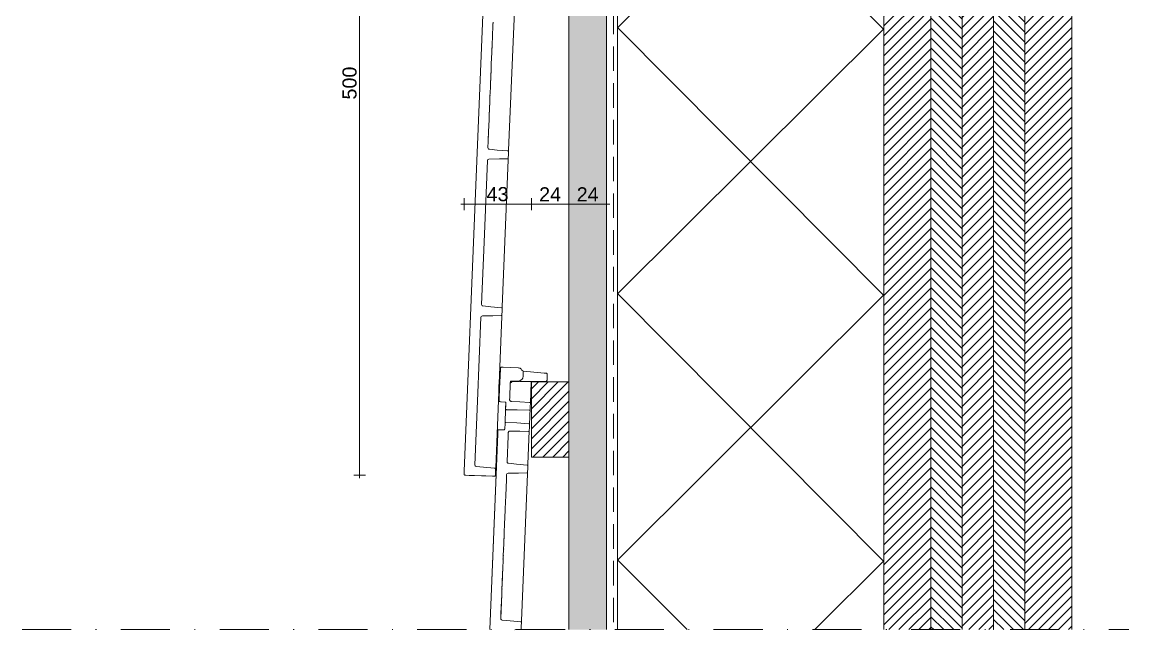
# Paper-space layout 'd-02 bottom connection windowframe' of a CAD drawing. Header units: millimetres. Extents: x 14 to 195, y 11 to 247.
# Drawn here: x 42.5 to 183.8, y 92.3 to 169.8 of the extents above; entities that cross this region are included whole.
import ezdxf
from ezdxf.xclip import XClip

# ---------------------------------------------------------------- set-up
doc = ezdxf.new("R2010")
doc.units = ezdxf.units.MM
doc.header["$MEASUREMENT"] = 0
doc.header["$XCLIPFRAME"] = 0
doc.linetypes.add('B0302', pattern=[12.51, 6.26, -3.125, 0, -3.125])
doc.linetypes.add('B0703', pattern=[4.687, 3.125, -1.562])
for name, color, linetype in [('#01', 7, 'Continuous'), ('Dim - 1_50_100', 7, 'Continuous'), ('Info - 1_50_100', 7, 'Continuous'), ('Info - 1_5_10', 7, 'Continuous')]:
    doc.layers.add(name, color=color, linetype=linetype)
doc.styles.add('GENERATED_STYLE_3', font='Helvetica.ttc')
pattern_1 = [(45, (-9206.62435, 42.97975), (-0.6363961, 0.6363961), [])]
pattern_2 = [(315, (-9206.62435, 42.97975), (0.6363961, 0.6363961), [])]

# ---------------------------------------------------------------- blocks, each defined once
blk = doc.blocks.new('Drawing_2_1', base_point=(-9206.62, 42.98))
at = {"layer": 'Info - 1_50_100', "linetype": 'Continuous', "lineweight": 0, "true_color": 0x000000}
h = blk.add_hatch(dxfattribs=at)
h.set_pattern_fill('310_Naaldhout__01__0001', color=18, style=0, pattern_type=2)
h.set_pattern_definition(pattern_1)
h.paths.add_polyline_path([(158.52, 215.48), (152.52, 215.48), (152.52, 92.3), (158.52, 92.3)])
h = blk.add_hatch(dxfattribs=at)
h.set_pattern_fill('310_Naaldhout__02__0001', color=18, style=0, pattern_type=2)
h.set_pattern_definition(pattern_2)
h.paths.add_polyline_path([(162.52, 215.48), (158.52, 215.48), (158.52, 92.3), (162.52, 92.3)])
h = blk.add_hatch(dxfattribs=at)
h.set_pattern_fill('310_Naaldhout__01__0001', color=18, style=0, pattern_type=2)
h.set_pattern_definition(pattern_1)
h.paths.add_polyline_path([(166.52, 215.48), (162.52, 215.48), (162.52, 92.3), (166.52, 92.3)])
h = blk.add_hatch(dxfattribs=at)
h.set_pattern_fill('310_Naaldhout__02__0001', color=18, style=0, pattern_type=2)
h.set_pattern_definition(pattern_2)
h.paths.add_polyline_path([(170.52, 215.48), (166.52, 215.48), (166.52, 92.3), (170.52, 92.3)])
h = blk.add_hatch(dxfattribs=at)
h.set_pattern_fill('310_Naaldhout__01__0001', color=18, style=0, pattern_type=2)
h.set_pattern_definition(pattern_1)
h.paths.add_polyline_path([(176.52, 215.48), (170.52, 215.48), (170.52, 92.3), (176.52, 92.3)])
at = {"layer": 'Info - 1_50_100', "linetype": 'Continuous', "lineweight": 0, "true_color": 0xfefefe}
blk.add_hatch(color=7, dxfattribs=at).paths.add_polyline_path([(117.12, 213.48), (112.32, 213.48), (112.32, 92.3), (117.12, 92.3)])
at = {"layer": 'Info - 1_50_100', "linetype": 'Continuous', "lineweight": 0, "true_color": 0x000000}
h = blk.add_hatch(dxfattribs=at)
h.set_pattern_fill('415_Isolatie_ruit_0001', color=18, style=0, pattern_type=2)
h.set_pattern_definition([(314.848, (118.52, 101.183), (16.9703, 16.8807), []), (224.848, (118.52, 101.183), (-16.9703, 17.0605), [])])
h.paths.add_polyline_path([(152.52, 205.95), (118.52, 205.95), (118.52, 92.3), (152.52, 92.3)])
at = {"layer": 'Info - 1_5_10', "linetype": 'Continuous', "lineweight": 0, "true_color": 0x99a3a6}
h = blk.add_hatch(dxfattribs=at)
h.set_pattern_fill('310_Naaldhout__01__0001', color=253, style=0, pattern_type=2)
h.set_pattern_definition(pattern_1)
h.paths.add_polyline_path([(107.52, 114.31), (112.32, 114.31), (112.32, 123.91), (107.52, 123.91)])
at = {"layer": '#01', "color": 2, "linetype": 'Continuous', "lineweight": 0}
for p, q in [((107.52, 123.91), (107.52, 114.31)), ((112.32, 123.91), (107.52, 123.91)), ((112.32, 123.91), (112.32, 114.31)), ((112.32, 114.31), (107.52, 114.31))]:
    blk.add_line(p, q, dxfattribs=at)
at = {"layer": '#01', "color": 1, "linetype": 'Continuous', "lineweight": 0}
blk.add_line((112.32, 92.3), (112.32, 114.31), dxfattribs=at)
at = {"layer": '#01', "color": 4, "linetype": 'Continuous', "lineweight": 0, "flags": 128}
blk.add_lwpolyline([(176.52, 92.3), (176.52, 215.48), (152.52, 215.48), (152.52, 92.3)], dxfattribs=at)
at = {"color": 1, "linetype": 'Continuous', "lineweight": 0}
for p, q in [((105.39, 172.22), (104.62, 153.44)), ((102.63, 169.7), (102.62, 169.48)), ((102.63, 169.7), (102.63, 169.78)), ((102.59, 168.73), (102.58, 168.62)), ((102.6, 168.97), (102.59, 168.79)), ((102.59, 168.75), (102.59, 168.79)), ((102.59, 168.73), (102.59, 168.75)), ((102.6, 169.14), (102.61, 169.3)), ((102.6, 169.14), (102.6, 169.14)), ((102.62, 169.44), (102.61, 169.3)), ((102.62, 169.48), (102.62, 169.44)), ((102.51, 166.87), (102.52, 167.02)), ((102.51, 166.87), (102.51, 166.87)), ((102.51, 166.87), (102.51, 166.87)), ((102.53, 167.27), (102.52, 167.21)), ((102.52, 167.17), (102.52, 167.21)), ((102.52, 167.17), (102.52, 167.02)), ((102.54, 167.59), (102.55, 167.76)), ((102.54, 167.59), (102.54, 167.59)), ((102.56, 168.02), (102.55, 167.84)), ((102.55, 167.8), (102.55, 167.84)), ((102.55, 167.76), (102.55, 167.8)), ((102.56, 168.02), (102.56, 168.03)), ((102.44, 165.18), (102.45, 165.33)), ((102.46, 165.73), (102.47, 165.77)), ((102.46, 165.73), (102.46, 165.56)), ((102.47, 165.99), (102.48, 166)), ((102.47, 165.99), (102.47, 165.81)), ((102.47, 165.81), (102.47, 165.77)), ((102.49, 166.44), (102.5, 166.5)), ((102.49, 166.44), (102.49, 166.42)), ((102.49, 166.42), (102.49, 166.42)), ((102.5, 166.69), (102.5, 166.56)), ((102.5, 166.54), (102.5, 166.56)), ((102.5, 166.5), (102.5, 166.54)), ((102.4, 164.04), (102.39, 163.87)), ((102.41, 164.45), (102.41, 164.48)), ((102.41, 164.33), (102.41, 164.45)), ((102.41, 164.33), (102.41, 164.33)), ((102.44, 165.18), (102.44, 165.18)), ((102.44, 165.18), (102.44, 165.18)), ((102.44, 165.17), (102.44, 165.18)), ((102.33, 162.57), (102.34, 162.68)), ((102.33, 162.57), (102.33, 162.54)), ((102.34, 162.68), (102.34, 162.69)), ((102.36, 163.19), (102.35, 163.04)), ((102.37, 163.31), (102.36, 163.26)), ((102.36, 163.26), (102.36, 163.23)), ((102.36, 163.23), (102.36, 163.19)), ((102.39, 163.8), (102.38, 163.66)), ((102.38, 163.66), (102.38, 163.67)), ((102.39, 163.87), (102.39, 163.84)), ((102.39, 163.84), (102.39, 163.8)), ((102.27, 161.1), (102.27, 160.92)), ((102.29, 161.39), (102.29, 161.54)), ((102.32, 162.15), (102.31, 162.01)), ((102.33, 162.35), (102.32, 162.21)), ((102.32, 162.21), (102.32, 162.18)), ((102.32, 162.18), (102.32, 162.15)), ((102.21, 159.59), (102.22, 159.67)), ((102.22, 159.67), (102.22, 159.75)), ((102.22, 159.75), (102.22, 159.75)), ((102.24, 160.24), (102.23, 160)), ((102.23, 160), (102.23, 159.94)), ((102.24, 160.3), (102.25, 160.46)), ((102.24, 160.26), (102.24, 160.3)), ((102.24, 160.24), (102.24, 160.26)), ((102.27, 160.88), (102.26, 160.86)), ((102.26, 160.86), (102.26, 160.8)), ((102.27, 160.88), (102.27, 160.92)), ((102.16, 158.34), (102.15, 158.15)), ((102.17, 158.5), (102.17, 158.65)), ((102.17, 158.5), (102.17, 158.5)), ((102.19, 159.01), (102.18, 158.77)), ((102.2, 159.23), (102.19, 159.07)), ((102.19, 159.03), (102.19, 159.07)), ((102.19, 159.01), (102.19, 159.03)), ((102.2, 159.23), (102.21, 159.4)), ((102.21, 159.59), (102.21, 159.58)), ((102.1, 156.74), (102.12, 157.21)), ((102.12, 157.22), (102.15, 158.11)), ((102.12, 157.22), (102.12, 157.22)), ((102.15, 158.11), (102.15, 158.15)), ((102.05, 155.71), (102.06, 155.79)), ((102.05, 155.63), (102.05, 155.71)), ((102.05, 155.63), (102.05, 155.63)), ((102.06, 155.8), (102.06, 155.79)), ((102.08, 156.32), (102.09, 156.59)), ((102.09, 156.59), (102.1, 156.74)), ((102.09, 156.59), (102.09, 156.59)), ((102.09, 156.48), (102.09, 156.59)), ((102.02, 154.91), (102.01, 154.72)), ((102.01, 154.61), (102.01, 154.6)), ((102.03, 155.2), (102.02, 154.95)), ((102.02, 154.94), (102.02, 154.95)), ((102.02, 154.91), (102.02, 154.94)), ((102, 153.68), (101.98, 153.78)), ((102.06, 153.6), (102, 153.68)), ((102.16, 153.57), (102.06, 153.6)), ((102.92, 153.5), (102.92, 153.5)), ((104.53, 153.35), (104.55, 153.34)), ((104.57, 153.33), (104.59, 153.31)), ((104.62, 153.25), (104.6, 152.89)), ((104.61, 153.29), (104.61, 153.27)), ((104.62, 153.25), (104.62, 153.44)), ((101.91, 152.12), (101.94, 152.21)), ((101.94, 152.21), (102.01, 152.28)), ((102.11, 152.31), (102.01, 152.28)), ((102.87, 152.32), (102.87, 152.32)), ((104.49, 152.34), (103.44, 152.33)), ((104.57, 152.23), (103.81, 133.46)), ((104.51, 152.34), (104.49, 152.34)), ((104.53, 152.35), (104.55, 152.37)), ((104.57, 152.23), (104.58, 152.43)), ((104.58, 152.41), (104.58, 152.43)), ((101.16, 133.79), (101.48, 141.72)), ((101.18, 133.69), (101.16, 133.79)), ((101.25, 133.62), (101.18, 133.69)), ((101.34, 133.58), (101.25, 133.62)), ((102.1, 133.51), (102.1, 133.51)), ((103.74, 133.35), (103.76, 133.35)), ((103.77, 133.33), (103.79, 133.31)), ((103.8, 133.26), (103.78, 132.91)), ((103.79, 133.31), (103.79, 133.29)), ((103.8, 133.26), (103.81, 133.46)), ((101.12, 132.23), (101.09, 132.14)), ((101.19, 132.3), (101.12, 132.23)), ((101.29, 132.33), (101.19, 132.3)), ((102.06, 132.34), (102.06, 132.34)), ((103.67, 132.35), (102.62, 132.34)), ((102.97, 112.98), (103.76, 132.25)), ((103.69, 132.36), (103.67, 132.35)), ((103.72, 132.37), (103.73, 132.38)), ((103.76, 132.25), (103.77, 132.45)), ((103.76, 132.43), (103.77, 132.45)), ((103.6, 125.72), (103.63, 125.75)), ((103.64, 125.75), (103.68, 125.76)), ((103.75, 125.76), (103.68, 125.76)), ((103.94, 125.76), (104.92, 125.73)), ((103.58, 125.68), (103.59, 125.71)), ((106.3, 124.19), (106.43, 124.39)), ((106.43, 124.39), (106.48, 124.62)), ((106.49, 125.08), (106.48, 124.78)), ((106.48, 124.62), (106.48, 124.78)), ((106.5, 125.26), (106.49, 125.08)), ((106.5, 125.28), (106.5, 125.28)), ((106.5, 125.28), (106.5, 125.26)), ((109.27, 125.02), (109.25, 125.03)), ((109.46, 125.01), (109.27, 125.02)), ((109.5, 124.99), (109.5, 124.99)), ((109.53, 124.95), (109.54, 124.95)), ((109.55, 124.9), (109.55, 124.91)), ((103.43, 124.21), (103.38, 123.01)), ((103.46, 123.01), (103.38, 123.01)), ((103.46, 123.01), (103.42, 121.84)), ((103.43, 124.21), (103.51, 124.21)), ((103.46, 123.01), (103.5, 123.9)), ((104.83, 123.73), (104.76, 121.9)), ((104.83, 123.73), (104.85, 124.01)), ((104.85, 124.01), (104.87, 124.01)), ((104.87, 124.01), (104.94, 124.01)), ((104.94, 124.01), (105.04, 124)), ((104.95, 123.84), (105.03, 123.92)), ((105.03, 123.92), (105.03, 123.92)), ((105.04, 124), (105.88, 124.01)), ((105.88, 124.01), (106.11, 124.06)), ((106.3, 124.19), (106.11, 124.06)), ((107.5, 123.86), (107.39, 121.18)), ((107.41, 123.95), (107.41, 123.95)), ((107.52, 123.91), (107.5, 123.86)), ((107.52, 123.91), (107.6, 123.95)), ((108.59, 123.96), (108.49, 123.96)), ((108.59, 123.96), (109.41, 123.97)), ((109.41, 123.97), (109.42, 123.97)), ((109.47, 123.99), (109.46, 123.98)), ((109.5, 124.02), (109.5, 124.02)), ((109.51, 124.07), (109.52, 124.14)), ((104.76, 121.58), (104.75, 121.63)), ((104.77, 121.53), (104.8, 121.5)), ((100.32, 113.31), (100.65, 121.45)), ((103.41, 121.43), (103.44, 121.4)), ((103.48, 121.38), (103.45, 121.39)), ((103.57, 121.37), (103.49, 121.38)), ((104.22, 121.3), (104.21, 121.3)), ((104.21, 120), (104.22, 120.16)), ((104.22, 120.16), (104.23, 120.28)), ((104.26, 121.21), (104.23, 120.49)), ((104.23, 120.44), (104.23, 120.46)), ((104.23, 120.46), (104.24, 120.43)), ((104.23, 120.38), (104.23, 120.44)), ((104.23, 120.28), (104.23, 120.38)), ((104.24, 120.41), (104.26, 120.39)), ((104.25, 121.26), (104.25, 121.27)), ((104.26, 121.21), (104.25, 120.99)), ((104.26, 121.03), (104.25, 120.99)), ((104.25, 120.99), (104.25, 120.98)), ((104.25, 120.98), (104.25, 120.93)), ((104.25, 120.93), (104.25, 120.91)), ((104.25, 120.93), (104.25, 120.91)), ((104.25, 120.91), (104.25, 120.8)), ((104.25, 120.8), (104.25, 120.78)), ((104.25, 120.78), (104.25, 120.77)), ((104.26, 121.22), (104.26, 121.21)), ((104.26, 121.21), (104.26, 121.03)), ((104.26, 121.03), (104.26, 121.02)), ((104.26, 121.02), (104.26, 121.03)), ((104.28, 120.37), (104.3, 120.36)), ((104.84, 121.46), (104.89, 121.44)), ((106.06, 121.36), (104.94, 121.42)), ((107.29, 120.29), (107.31, 120.3)), ((107.31, 120.3), (107.33, 120.31)), ((107.35, 121.27), (107.33, 121.28)), ((107.35, 120.1), (107.34, 119.95)), ((107.35, 120.35), (107.35, 120.33)), ((107.36, 120.31), (107.35, 120.22)), ((107.35, 120.22), (107.35, 120.1)), ((107.36, 120.38), (107.38, 120.76)), ((107.36, 120.38), (107.36, 120.36)), ((107.36, 120.36), (107.36, 120.31)), ((107.37, 121.25), (107.38, 121.23)), ((107.39, 121.18), (107.39, 121.21)), ((104.16, 118.73), (104.17, 118.82)), ((104.16, 118.67), (104.16, 118.73)), ((104.16, 118.65), (104.16, 118.67)), ((104.17, 118.95), (104.18, 119.1)), ((104.17, 118.82), (104.17, 118.95)), ((104.17, 118.67), (104.17, 118.7)), ((104.18, 119.27), (104.19, 119.46)), ((104.18, 119.1), (104.18, 119.27)), ((104.19, 119.46), (104.2, 119.65)), ((104.19, 118.72), (104.21, 118.73)), ((104.2, 119.65), (104.21, 119.83)), ((104.21, 119.83), (104.21, 120)), ((104.26, 118.74), (104.24, 118.74)), ((105.65, 118.66), (104.26, 118.74)), ((107.3, 118.89), (107.29, 118.75)), ((107.29, 118.75), (107.29, 118.63)), ((107.31, 119.06), (107.3, 118.89)), ((107.32, 119.42), (107.31, 119.24)), ((107.31, 119.24), (107.31, 119.06)), ((107.33, 119.61), (107.32, 119.42)), ((107.34, 119.79), (107.33, 119.61)), ((107.34, 119.95), (107.34, 119.79)), ((103.23, 117.29), (102.21, 92.3)), ((103.24, 117.56), (103.23, 117.29)), ((103.25, 117.71), (103.26, 117.74)), ((103.27, 117.75), (103.3, 117.78)), ((103.35, 117.79), (103.31, 117.78)), ((103.58, 117.79), (104.03, 117.8)), ((103.72, 117.79), (104.03, 117.8)), ((103.9, 117.8), (104.03, 117.8)), ((104, 117.8), (103.98, 117.8)), ((104.03, 117.8), (104, 117.8)), ((104.04, 117.8), (104.03, 117.8)), ((104.09, 117.82), (104.08, 117.81)), ((104.12, 117.86), (104.11, 117.85)), ((104.58, 117.43), (104.59, 117.48)), ((104.65, 117.57), (104.68, 117.6)), ((104.73, 117.61), (104.78, 117.63)), ((106.03, 117.6), (107.15, 117.57)), ((107.25, 117.66), (107.07, 113.39)), ((107.15, 117.57), (107.17, 117.58)), ((107.21, 117.6), (107.2, 117.58)), ((107.21, 118.56), (107.24, 118.56)), ((107.24, 117.64), (107.23, 117.62)), ((107.26, 118.54), (107.27, 118.52)), ((107.28, 118.47), (107.27, 118.09)), ((107.29, 118.63), (107.28, 118.54)), ((107.28, 118.54), (107.28, 118.49)), ((107.28, 118.49), (107.28, 118.47)), ((107.28, 118.47), (107.28, 118.49)), ((104.56, 116.96), (104.43, 113.73)), ((100.32, 113.31), (100.34, 113.21)), ((100.34, 113.21), (100.41, 113.14)), ((100.41, 113.14), (100.5, 113.1)), ((101.27, 113.03), (101.27, 113.03)), ((104.45, 113.63), (104.43, 113.73)), ((104.51, 113.55), (104.45, 113.63)), ((104.61, 113.52), (104.51, 113.55)), ((104.61, 113.52), (104.61, 113.52)), ((107, 113.29), (107.02, 113.28)), ((107.04, 113.26), (107.06, 113.24)), ((107.05, 112.84), (107.07, 113.19)), ((107.06, 113.24), (107.06, 113.22)), ((107.07, 113.39), (107.07, 113.19)), ((98.93, 112.11), (98.94, 112.08)), ((98.94, 112.06), (98.97, 112.04)), ((98.98, 112.02), (99.01, 112.01)), ((99.77, 111.96), (99.59, 111.97)), ((100.27, 111.94), (99.77, 111.96)), ((101.83, 112.98), (102.87, 112.88)), ((102.71, 111.88), (102.58, 111.88)), ((102.71, 111.88), (102.83, 111.88)), ((102.87, 111.89), (102.88, 111.89)), ((102.9, 112.87), (102.92, 112.86)), ((102.91, 111.92), (102.91, 111.92)), ((102.93, 112.11), (102.94, 112.35)), ((102.94, 112.29), (102.93, 112.11)), ((102.93, 111.97), (102.93, 112.11)), ((102.94, 112.84), (102.95, 112.83)), ((102.96, 112.78), (102.97, 112.98)), ((102.96, 112.8), (102.96, 112.78)), ((104.33, 111.47), (104.36, 112.07)), ((104.36, 112.07), (104.33, 111.48)), ((104.33, 111.48), (104.36, 112.07)), ((104.36, 112.07), (104.39, 112.16)), ((104.39, 112.16), (104.46, 112.23)), ((104.46, 112.23), (104.56, 112.26)), ((106.94, 112.29), (105.89, 112.28)), ((107.03, 112.18), (106.26, 93.41)), ((106.96, 112.29), (106.94, 112.29)), ((107, 112.32), (106.98, 112.3)), ((107.03, 112.18), (107.03, 112.38)), ((107.03, 112.38), (107.03, 112.36)), ((104.33, 111.47), (104.25, 109.36)), ((104.18, 107.77), (104.18, 107.77)), ((104.18, 107.67), (104.18, 107.6)), ((104.15, 106.88), (104.13, 106.47)), ((104.14, 106.75), (104.13, 106.44)), ((104.04, 104.24), (104.07, 104.91)), ((104.07, 104.91), (104.07, 104.99)), ((104.09, 105.6), (104.1, 105.73)), ((104.09, 105.6), (104.09, 105.61)), ((104.11, 105.95), (104.1, 105.75)), ((104.1, 105.74), (104.1, 105.75)), ((104.1, 105.73), (104.1, 105.74)), ((103.99, 103.17), (103.99, 103.13)), ((103.99, 103.13), (103.99, 103.15)), ((103.99, 103.12), (103.99, 103.13)), ((104.01, 103.58), (104.02, 103.68)), ((104.02, 103.68), (104.01, 103.6)), ((104.02, 103.68), (104.01, 103.63)), ((104.02, 103.68), (104.01, 103.63)), ((104.02, 103.88), (104.03, 103.93)), ((104.03, 103.93), (104.02, 103.88)), ((104.02, 103.88), (104.03, 103.93)), ((104.02, 103.9), (104.03, 103.93)), ((104.03, 103.93), (104.02, 103.91)), ((104.02, 103.91), (104.03, 103.93)), ((104.02, 103.91), (104.02, 103.86)), ((104.02, 103.88), (104.02, 103.73)), ((104.02, 103.86), (104.02, 103.86)), ((104.02, 103.86), (104.02, 103.78)), ((104.02, 103.86), (104.02, 103.8)), ((104.02, 103.86), (104.02, 103.83)), ((104.02, 103.8), (104.02, 103.83)), ((104.02, 103.73), (104.02, 103.68)), ((104.02, 103.68), (104.02, 103.68)), ((104.03, 104.02), (104.03, 104.02)), ((104.03, 104.01), (104.03, 104)), ((104.03, 104), (104.03, 104.01)), ((104.03, 104.01), (104.03, 104.01)), ((104.03, 104), (104.03, 104)), ((104.03, 104), (104.03, 103.98)), ((104.03, 104), (104.03, 104)), ((104.03, 103.98), (104.03, 103.98)), ((104.03, 103.98), (104.03, 103.98)), ((104.03, 103.96), (104.03, 103.97)), ((104.03, 103.93), (104.03, 103.96)), ((104.03, 103.93), (104.03, 103.96)), ((104.03, 103.95), (104.03, 103.96)), ((104.03, 103.95), (104.03, 103.96)), ((104.03, 103.93), (104.03, 103.95)), ((103.94, 101.79), (103.96, 102.45)), ((103.94, 101.79), (103.94, 101.77)), ((103.94, 101.78), (103.94, 101.77)), ((103.94, 101.77), (103.94, 101.76)), ((103.94, 101.75), (103.94, 101.76)), ((103.94, 101.75), (103.94, 101.75)), ((103.94, 101.72), (103.94, 101.74)), ((103.96, 102.45), (103.97, 102.46)), ((103.97, 102.46), (103.96, 102.45)), ((103.96, 102.45), (103.96, 102.45)), ((103.99, 103.1), (103.97, 102.69)), ((103.99, 103.08), (103.97, 102.69)), ((103.97, 102.69), (103.97, 102.69)), ((103.97, 102.68), (103.97, 102.69)), ((103.97, 102.67), (103.97, 102.68)), ((103.97, 102.68), (103.97, 102.67)), ((103.97, 102.67), (103.97, 102.68)), ((103.97, 102.65), (103.97, 102.67)), ((103.97, 102.67), (103.97, 102.66)), ((103.97, 102.66), (103.97, 102.67)), ((103.97, 102.66), (103.97, 102.63)), ((103.97, 102.66), (103.97, 102.64)), ((103.97, 102.66), (103.97, 102.65)), ((103.97, 102.66), (103.97, 102.65)), ((103.97, 102.66), (103.97, 102.66)), ((103.97, 102.64), (103.97, 102.62)), ((103.97, 102.64), (103.97, 102.62)), ((103.97, 102.64), (103.97, 102.63)), ((103.97, 102.63), (103.97, 102.61)), ((103.97, 102.63), (103.97, 102.61)), ((103.97, 102.62), (103.97, 102.62)), ((103.97, 102.61), (103.97, 102.6)), ((103.97, 102.61), (103.97, 102.6)), ((103.97, 102.6), (103.97, 102.61)), ((103.97, 102.59), (103.97, 102.6)), ((103.97, 102.59), (103.97, 102.59)), ((103.97, 102.59), (103.97, 102.59)), ((103.97, 102.47), (103.97, 102.48)), ((103.88, 100.48), (103.88, 100.47)), ((103.88, 100.44), (103.88, 100.46)), ((103.88, 100.45), (103.88, 100.44)), ((103.88, 100.43), (103.88, 100.41)), ((103.88, 100.43), (103.88, 100.41)), ((103.88, 100.4), (103.88, 100.38)), ((103.88, 100.4), (103.88, 100.4)), ((103.88, 100.37), (103.88, 100.36)), ((103.88, 100.36), (103.88, 100.33)), ((103.88, 100.33), (103.88, 100.35)), ((103.88, 100.34), (103.88, 100.33)), ((103.88, 100.31), (103.88, 100.33)), ((103.88, 100.32), (103.88, 100.31)), ((103.91, 101.01), (103.9, 100.98)), ((103.9, 100.97), (103.9, 100.95)), ((103.9, 100.94), (103.9, 100.91)), ((103.9, 100.94), (103.9, 100.92)), ((103.9, 100.9), (103.9, 100.88)), ((103.9, 100.84), (103.9, 100.87)), ((103.9, 100.87), (103.9, 100.85)), ((103.91, 101.01), (103.91, 100.99)), ((103.92, 101.44), (103.93, 101.5)), ((103.92, 101.45), (103.93, 101.49)), ((103.92, 101.47), (103.92, 101.46)), ((103.92, 101.45), (103.92, 101.46)), ((103.92, 101.43), (103.92, 101.45)), ((103.92, 101.42), (103.92, 101.43)), ((103.92, 101.43), (103.92, 101.43)), ((103.92, 101.4), (103.92, 101.42)), ((103.92, 101.39), (103.92, 101.4)), ((103.92, 101.4), (103.92, 101.4)), ((103.92, 101.38), (103.92, 101.39)), ((103.92, 101.36), (103.92, 101.38)), ((103.92, 101.37), (103.92, 101.36)), ((103.92, 101.35), (103.92, 101.36)), ((103.92, 101.36), (103.92, 101.36)), ((103.92, 101.26), (103.92, 101.35)), ((103.92, 101.32), (103.92, 101.33)), ((103.92, 101.24), (103.92, 101.32)), ((103.92, 101.23), (103.92, 101.31)), ((103.92, 101.31), (103.92, 101.31)), ((103.93, 101.68), (103.93, 101.7)), ((103.93, 101.66), (103.93, 101.67)), ((103.93, 101.65), (103.93, 101.66)), ((103.93, 101.65), (103.93, 101.63)), ((103.93, 101.63), (103.93, 101.64)), ((103.93, 101.61), (103.93, 101.63)), ((103.93, 101.6), (103.93, 101.61)), ((103.93, 101.6), (103.93, 101.58)), ((103.93, 101.58), (103.93, 101.59)), ((103.93, 101.57), (103.93, 101.58)), ((103.93, 101.52), (103.93, 101.57)), ((103.93, 101.55), (103.93, 101.5)), ((103.93, 101.54), (103.93, 101.55)), ((103.93, 101.52), (103.93, 101.54)), ((103.93, 101.5), (103.93, 101.52)), ((103.93, 101.52), (103.93, 101.52)), ((103.83, 99.26), (103.84, 99.5)), ((103.84, 99.51), (103.85, 99.52)), ((103.84, 99.51), (103.84, 99.5)), ((103.84, 99.5), (103.84, 99.51)), ((103.85, 99.75), (103.86, 99.76)), ((103.85, 99.75), (103.85, 99.74)), ((103.85, 99.75), (103.85, 99.74)), ((103.85, 99.74), (103.85, 99.75)), ((103.85, 99.75), (103.85, 99.75)), ((103.85, 99.71), (103.85, 99.73)), ((103.85, 99.73), (103.85, 99.72)), ((103.85, 99.73), (103.85, 99.73)), ((103.85, 99.71), (103.85, 99.71)), ((103.85, 99.57), (103.85, 99.58)), ((103.85, 99.58), (103.85, 99.58)), ((103.85, 99.58), (103.85, 99.57)), ((103.85, 99.57), (103.85, 99.56)), ((103.85, 99.57), (103.85, 99.57)), ((103.85, 99.56), (103.85, 99.55)), ((103.85, 99.55), (103.85, 99.54)), ((103.85, 99.52), (103.85, 99.54)), ((103.85, 99.54), (103.85, 99.54)), ((103.87, 100.17), (103.86, 99.84)), ((103.87, 100.15), (103.86, 99.83)), ((103.86, 99.84), (103.86, 99.84)), ((103.86, 99.83), (103.86, 99.82)), ((103.86, 99.83), (103.86, 99.83)), ((103.86, 99.8), (103.86, 99.82)), ((103.86, 99.8), (103.86, 99.81)), ((103.86, 99.79), (103.86, 99.8)), ((103.86, 99.78), (103.86, 99.77)), ((103.86, 99.78), (103.86, 99.77)), ((103.86, 99.78), (103.86, 99.78)), ((103.86, 99.77), (103.86, 99.77)), ((103.86, 99.77), (103.86, 99.76)), ((103.87, 100.22), (103.88, 100.3)), ((103.88, 100.3), (103.87, 100.22)), ((103.88, 100.27), (103.87, 100.2)), ((103.88, 100.26), (103.87, 100.17)), ((103.88, 100.3), (103.88, 100.3)), ((103.88, 100.28), (103.88, 100.27)), ((103.76, 97.55), (103.77, 97.56)), ((103.76, 97.53), (103.76, 97.54)), ((103.76, 97.52), (103.76, 97.51)), ((103.76, 97.49), (103.76, 97.51)), ((103.76, 97.51), (103.76, 97.5)), ((103.76, 97.49), (103.76, 97.49)), ((103.77, 97.79), (103.78, 97.83)), ((103.77, 97.78), (103.77, 97.75)), ((103.77, 97.74), (103.77, 97.7)), ((103.77, 97.74), (103.77, 97.71)), ((103.77, 97.69), (103.77, 97.65)), ((103.77, 97.62), (103.77, 97.64)), ((103.77, 97.59), (103.77, 97.6)), ((103.78, 98.04), (103.79, 98.08)), ((103.78, 98), (103.78, 98.04)), ((103.78, 98), (103.78, 97.99)), ((103.78, 97.98), (103.78, 97.94)), ((103.78, 97.93), (103.78, 97.88)), ((103.78, 97.9), (103.78, 97.93)), ((103.78, 97.87), (103.78, 97.84)), ((103.79, 98.28), (103.8, 98.3)), ((103.79, 98.26), (103.79, 98.28)), ((103.79, 98.25), (103.79, 98.23)), ((103.79, 98.21), (103.79, 98.23)), ((103.79, 98.15), (103.79, 98.21)), ((103.79, 98.16), (103.79, 98.21)), ((103.79, 98.14), (103.79, 98.09)), ((103.79, 98.09), (103.79, 98.14)), ((103.81, 98.57), (103.8, 98.53)), ((103.8, 98.48), (103.8, 98.46)), ((103.8, 98.44), (103.8, 98.42)), ((103.8, 98.37), (103.8, 98.4)), ((103.8, 98.35), (103.8, 98.37)), ((103.8, 98.31), (103.8, 98.33)), ((103.81, 98.77), (103.82, 98.78)), ((103.82, 98.78), (103.81, 98.77)), ((103.81, 98.77), (103.81, 98.77)), ((103.81, 98.76), (103.81, 98.77)), ((103.81, 98.77), (103.81, 98.76)), ((103.81, 98.77), (103.81, 98.77)), ((103.81, 98.74), (103.81, 98.76)), ((103.81, 98.76), (103.81, 98.74)), ((103.81, 98.73), (103.81, 98.74)), ((103.81, 98.74), (103.81, 98.74)), ((103.81, 98.72), (103.81, 98.73)), ((103.81, 98.72), (103.81, 98.71)), ((103.81, 98.69), (103.81, 98.71)), ((103.81, 98.71), (103.81, 98.69)), ((103.81, 98.69), (103.81, 98.68)), ((103.81, 98.68), (103.81, 98.67)), ((103.81, 98.68), (103.81, 98.67)), ((103.81, 98.66), (103.81, 98.67)), ((103.81, 98.64), (103.81, 98.66)), ((103.81, 98.65), (103.81, 98.64)), ((103.81, 98.61), (103.81, 98.64)), ((103.81, 98.64), (103.81, 98.61)), ((103.81, 98.64), (103.81, 98.64)), ((103.81, 98.61), (103.81, 98.62)), ((103.81, 98.62), (103.81, 98.61)), ((103.81, 98.6), (103.81, 98.61)), ((103.81, 98.61), (103.81, 98.61)), ((103.81, 98.57), (103.81, 98.6)), ((103.81, 98.56), (103.81, 98.59)), ((103.81, 98.59), (103.81, 98.55)), ((103.81, 98.59), (103.81, 98.59)), ((103.81, 98.58), (103.81, 98.55)), ((103.81, 98.54), (103.81, 98.57)), ((103.82, 98.87), (103.82, 98.87)), ((103.82, 98.87), (103.82, 98.86)), ((103.82, 98.85), (103.82, 98.86)), ((103.82, 98.86), (103.82, 98.86)), ((103.82, 98.86), (103.82, 98.86)), ((103.82, 98.84), (103.82, 98.85)), ((103.82, 98.85), (103.82, 98.85)), ((103.82, 98.83), (103.82, 98.84)), ((103.82, 98.84), (103.82, 98.84)), ((103.82, 98.84), (103.82, 98.84)), ((103.82, 98.83), (103.82, 98.82)), ((103.82, 98.82), (103.82, 98.83)), ((103.82, 98.81), (103.82, 98.82)), ((103.82, 98.82), (103.82, 98.81)), ((103.82, 98.81), (103.82, 98.8)), ((103.82, 98.8), (103.82, 98.79)), ((103.82, 98.8), (103.82, 98.8)), ((103.82, 98.79), (103.82, 98.78)), ((103.73, 96.81), (103.61, 93.74)), ((103.61, 93.74), (103.73, 96.79)), ((103.73, 96.79), (103.73, 96.8)), ((103.73, 96.8), (103.73, 96.79)), ((103.61, 93.74), (103.63, 94.36)), ((103.63, 94.34), (103.61, 93.74)), ((103.61, 93.74), (103.63, 94.33)), ((103.63, 94.31), (103.61, 93.74)), ((103.63, 93.64), (103.61, 93.74)), ((103.63, 94.36), (103.64, 94.38)), ((103.7, 93.57), (103.63, 93.64)), ((103.79, 93.53), (103.7, 93.57)), ((106.19, 93.3), (106.21, 93.3)), ((106.23, 93.28), (106.24, 93.26)), ((106.25, 93.21), (106.26, 93.41)), ((106.12, 92.3), (105.53, 92.3)), ((106.17, 92.32), (106.15, 92.31)), ((106.2, 92.35), (106.19, 92.34)), ((106.21, 92.3), (106.22, 92.4)), ((106.22, 92.4), (106.21, 92.38)), ((106.22, 92.4), (106.23, 92.75)), ((106.25, 93.23), (106.25, 93.21))]:
    blk.add_line(p, q, dxfattribs=at)
at = {"color": 2, "linetype": 'Continuous', "lineweight": 0}
for p, q in [((102.61, 169.3), (102.62, 169.44)), ((102.52, 167.02), (102.52, 167.17)), ((102.34, 162.69), (102.34, 162.7)), ((102.22, 159.75), (102.22, 159.75)), ((109.55, 124.9), (109.55, 124.91)), ((109.41, 123.97), (109.42, 123.97)), ((104.25, 120.99), (104.25, 120.99)), ((104.25, 120.91), (104.25, 120.91)), ((103.99, 103.12), (103.99, 103.13)), ((104.02, 103.9), (104.02, 103.91)), ((104.02, 103.88), (104.02, 103.88)), ((104.02, 103.68), (104.02, 103.68)), ((104.03, 103.95), (104.03, 103.96)), ((104.03, 103.93), (104.03, 103.93)), ((103.94, 101.77), (103.94, 101.78)), ((103.94, 101.75), (103.94, 101.75)), ((103.97, 102.69), (103.97, 102.69)), ((103.97, 102.45), (103.97, 102.46)), ((103.88, 100.48), (103.88, 100.49)), ((103.88, 100.46), (103.88, 100.47)), ((103.88, 100.43), (103.88, 100.44)), ((103.88, 100.4), (103.88, 100.41)), ((103.88, 100.37), (103.88, 100.38)), ((103.88, 100.34), (103.88, 100.35)), ((103.88, 100.32), (103.88, 100.33)), ((103.9, 100.98), (103.91, 100.99)), ((103.9, 100.94), (103.9, 100.95)), ((103.9, 100.91), (103.9, 100.92)), ((103.9, 100.87), (103.9, 100.88)), ((103.9, 100.84), (103.9, 100.85)), ((103.92, 101.45), (103.92, 101.46)), ((103.92, 101.42), (103.92, 101.43)), ((103.92, 101.32), (103.92, 101.33)), ((103.92, 101.31), (103.92, 101.31)), ((103.93, 101.7), (103.93, 101.71)), ((103.93, 101.54), (103.93, 101.55)), ((103.93, 101.52), (103.93, 101.52)), ((103.84, 99.51), (103.84, 99.51)), ((103.85, 99.73), (103.85, 99.73)), ((103.85, 99.71), (103.85, 99.71)), ((103.85, 99.52), (103.85, 99.52)), ((103.88, 100.29), (103.88, 100.3)), ((103.88, 100.27), (103.88, 100.28)), ((103.76, 97.49), (103.76, 97.5)), ((103.78, 98.04), (103.78, 98.04)), ((103.78, 97.98), (103.78, 97.99)), ((103.79, 98.28), (103.79, 98.29)), ((103.79, 98.26), (103.79, 98.26)), ((103.79, 98.23), (103.79, 98.23)), ((103.79, 98.21), (103.79, 98.21)), ((103.79, 98.14), (103.79, 98.15)), ((103.79, 98.08), (103.79, 98.09)), ((103.8, 98.46), (103.8, 98.46)), ((103.8, 98.42), (103.8, 98.42)), ((103.8, 98.37), (103.8, 98.38)), ((103.8, 98.3), (103.8, 98.31)), ((103.81, 98.71), (103.81, 98.71)), ((103.81, 98.68), (103.81, 98.68)), ((103.82, 98.86), (103.82, 98.87)), ((103.82, 98.84), (103.82, 98.84)), ((103.73, 96.79), (103.73, 96.79))]:
    blk.add_line(p, q, dxfattribs=at)
at = {"color": 2, "linetype": 'Continuous', "lineweight": 0, "flags": 128}
for points in [[(103.02, 212.04), (100.44, 148.98), (98.95, 112.51), (98.94, 112.25), (98.93, 112.11), (98.94, 112.08), (98.94, 112.06)], [(102.62, 169.48), (102.63, 169.78)], [(102.55, 167.84), (102.56, 168.03), (102.58, 168.62), (102.59, 168.73)], [(102.59, 168.79), (102.6, 169.13), (102.6, 169.14)], [(102.5, 166.56), (102.51, 166.86)], [(102.52, 167.21), (102.53, 167.27), (102.54, 167.59), (102.55, 167.76)], [(102.45, 165.33), (102.45, 165.35), (102.46, 165.73)], [(102.47, 165.81), (102.47, 165.99), (102.48, 166), (102.49, 166.42), (102.49, 166.44)], [(102.39, 163.87), (102.41, 164.31), (102.41, 164.32)], [(102.41, 164.48), (102.44, 165.17)], [(102.32, 162.21), (102.33, 162.54), (102.33, 162.57)], [(102.34, 162.68), (102.35, 162.82), (102.36, 163.19)], [(102.36, 163.26), (102.37, 163.31), (102.38, 163.67), (102.39, 163.8)], [(102.27, 160.92), (102.29, 161.37), (102.29, 161.39)], [(102.29, 161.54), (102.29, 161.56), (102.32, 162.15)], [(102.22, 159.75), (102.23, 159.94), (102.24, 160.24)], [(102.24, 160.3), (102.26, 160.8), (102.26, 160.86)], [(102.15, 158.15), (102.17, 158.49), (102.17, 158.5)], [(102.17, 158.65), (102.19, 159.01)], [(102.19, 159.07), (102.21, 159.4), (102.21, 159.59)], [(102.1, 156.74), (102.12, 157.21)], [(102.02, 154.95), (102.05, 155.61), (102.05, 155.63)], [(102.06, 155.79), (102.09, 156.59)], [(101.98, 153.78), (102.01, 154.57), (102.01, 154.61), (102.01, 154.72), (102.02, 154.91)], [(104.57, 153.33), (104.55, 153.34), (104.53, 153.35), (103.17, 153.47), (102.16, 153.57)], [(104.61, 153.29), (104.59, 153.31), (104.57, 153.33)], [(104.57, 152.38), (104.58, 152.41), (104.58, 152.43), (104.6, 152.89), (104.62, 153.25), (104.61, 153.27), (104.61, 153.29)], [(101.16, 133.79), (101.48, 141.72), (101.91, 152.12)], [(102.11, 152.31), (103.44, 152.33), (104.49, 152.34), (104.51, 152.34), (104.53, 152.35)], [(104.53, 152.35), (104.55, 152.37), (104.57, 152.38)], [(103.76, 133.35), (103.74, 133.35), (103.71, 133.36), (102.36, 133.49), (101.34, 133.58)], [(103.75, 132.4), (103.76, 132.43), (103.77, 132.45), (103.78, 132.91), (103.8, 133.26), (103.79, 133.29), (103.79, 133.31)], [(103.79, 133.31), (103.77, 133.33), (103.76, 133.35)], [(100.32, 113.31), (100.65, 121.45), (101.09, 132.14)], [(101.29, 132.33), (102.62, 132.34), (103.67, 132.35), (103.69, 132.36), (103.72, 132.37)], [(103.72, 132.37), (103.73, 132.38), (103.75, 132.4)], [(103.63, 125.75), (103.6, 125.72), (103.59, 125.71)], [(109.5, 124.99), (109.46, 125.01), (109.27, 125.02), (109.25, 125.03), (109.15, 125.03), (106.5, 125.28), (106.41, 125.31), (106.33, 125.37), (106.3, 125.39), (106.25, 125.48), (106.2, 125.56), (106.19, 125.57), (106.11, 125.63), (106.1, 125.64), (106.08, 125.64), (105.99, 125.67), (105.87, 125.68), (105.82, 125.68), (104.92, 125.73), (103.94, 125.76), (103.78, 125.76), (103.75, 125.76), (103.68, 125.76), (103.64, 125.75), (103.63, 125.75)], [(103.59, 125.71), (103.58, 125.68), (103.57, 125.67), (103.53, 124.6), (103.5, 123.9), (103.46, 123.01), (103.42, 121.84), (103.4, 121.48), (103.4, 121.47), (103.41, 121.43)], [(109.54, 124.95), (109.5, 124.99)], [(109.5, 124.02), (109.51, 124.07), (109.52, 124.14), (109.55, 124.9), (109.54, 124.95)], [(104.77, 121.53), (104.76, 121.58), (104.75, 121.63), (104.76, 121.9), (104.83, 123.73)], [(104.83, 123.73), (104.95, 123.84), (105.03, 123.92)], [(105.03, 123.92), (106.05, 123.93), (107.41, 123.95), (108.49, 123.96), (108.59, 123.96), (109.41, 123.97), (109.46, 123.98)], [(109.46, 123.98), (109.5, 124.02)], [(104.84, 121.46), (104.8, 121.5), (104.77, 121.53)], [(103.41, 121.43), (103.44, 121.4), (103.45, 121.39)], [(103.45, 121.39), (103.48, 121.38), (103.49, 121.38), (103.57, 121.37), (103.59, 121.37), (103.67, 121.36), (104.17, 121.31), (104.21, 121.3), (104.22, 121.3)], [(104.22, 121.3), (104.25, 121.27), (104.25, 121.26)], [(104.25, 121.26), (104.26, 121.22), (104.26, 121.21), (104.26, 121.02), (104.25, 120.99), (104.25, 120.93), (104.25, 120.91), (104.25, 120.8), (104.25, 120.78), (104.25, 120.77), (104.23, 120.49), (104.23, 120.46), (104.24, 120.43), (104.24, 120.41)], [(104.24, 120.41), (104.26, 120.39), (104.28, 120.37)], [(104.28, 120.37), (104.3, 120.36), (104.33, 120.35), (105.72, 120.32), (107.26, 120.28), (107.29, 120.29), (107.31, 120.3)], [(107.35, 121.27), (107.33, 121.28), (107.3, 121.29), (106.06, 121.36), (104.94, 121.42), (104.89, 121.44), (104.84, 121.46)], [(107.31, 120.3), (107.33, 120.31), (107.35, 120.33)], [(107.38, 121.23), (107.37, 121.25), (107.35, 121.27)], [(107.35, 120.33), (107.35, 120.35), (107.36, 120.38), (107.38, 120.76), (107.39, 121.18), (107.39, 121.21), (107.38, 121.23)], [(104.17, 118.7), (104.17, 118.67), (104.16, 118.65), (104.13, 117.89), (104.12, 117.86), (104.11, 117.85)], [(104.21, 118.73), (104.19, 118.72), (104.17, 118.7)], [(107.24, 118.56), (107.21, 118.56), (107.19, 118.57), (105.65, 118.66), (104.26, 118.74), (104.24, 118.74), (104.21, 118.73)], [(103.26, 117.74), (103.25, 117.71), (103.25, 117.69), (103.24, 117.56), (103.23, 117.3), (102.21, 92.3)], [(103.3, 117.78), (103.27, 117.75), (103.26, 117.74)], [(104.08, 117.81), (104.04, 117.8), (104.03, 117.8), (104, 117.8), (103.98, 117.8), (103.9, 117.8), (103.72, 117.79), (103.58, 117.79), (103.35, 117.79), (103.31, 117.78), (103.3, 117.78)], [(104.11, 117.85), (104.09, 117.82), (104.08, 117.81)], [(104.43, 113.73), (104.56, 116.96), (104.58, 117.43), (104.59, 117.48), (104.61, 117.53)], [(104.61, 117.53), (104.65, 117.57), (104.68, 117.6)], [(104.68, 117.6), (104.73, 117.61), (104.78, 117.63), (106.03, 117.6), (107.15, 117.57), (107.17, 117.58), (107.2, 117.58)], [(107.2, 117.58), (107.21, 117.6), (107.23, 117.62)], [(107.23, 117.62), (107.24, 117.64), (107.25, 117.66), (107.27, 118.09), (107.28, 118.47), (107.28, 118.49), (107.27, 118.52)], [(107.27, 118.52), (107.26, 118.54), (107.24, 118.56)], [(102.92, 112.86), (102.9, 112.87), (102.87, 112.88), (101.83, 112.98), (100.5, 113.1)], [(107.02, 113.28), (107, 113.29), (106.98, 113.3), (105.62, 113.42), (104.61, 113.52)], [(107.06, 113.24), (107.04, 113.26), (107.02, 113.28)], [(107.02, 112.33), (107.03, 112.36), (107.03, 112.38), (107.05, 112.84), (107.07, 113.19), (107.06, 113.22), (107.06, 113.24)], [(98.94, 112.06), (98.97, 112.04), (98.98, 112.02)], [(98.98, 112.02), (99.01, 112.01), (99.03, 112.01), (99.16, 112), (99.59, 111.97), (99.77, 111.96), (99.86, 111.96), (100.27, 111.94), (101.17, 111.91), (101.21, 111.91), (101.34, 111.91), (101.49, 111.91), (101.71, 111.9), (102.56, 111.88), (102.58, 111.88), (102.71, 111.88), (102.83, 111.88), (102.87, 111.89)], [(102.88, 111.89), (102.91, 111.92)], [(102.91, 111.92), (102.93, 111.97), (102.93, 112.11), (102.94, 112.29), (102.94, 112.35), (102.96, 112.78), (102.96, 112.8), (102.95, 112.83)], [(102.95, 112.83), (102.94, 112.84), (102.92, 112.86)], [(104.22, 108.61), (104.25, 109.36), (104.33, 111.47), (104.36, 112.07)], [(104.56, 112.26), (105.89, 112.28), (106.94, 112.29), (106.96, 112.29), (106.98, 112.3)], [(106.98, 112.3), (107, 112.32), (107.02, 112.33)], [(104.11, 105.95), (104.13, 106.44), (104.13, 106.47), (104.15, 107.02), (104.16, 107.17), (104.18, 107.6), (104.18, 107.67), (104.22, 108.61)], [(103.61, 93.74), (103.63, 94.31), (103.63, 94.33), (103.63, 94.34), (103.63, 94.36), (103.64, 94.38), (103.73, 96.79), (103.73, 96.8), (103.76, 97.49), (103.76, 97.51), (103.76, 97.52), (103.76, 97.54), (103.76, 97.55), (103.77, 97.56), (103.77, 97.58), (103.77, 97.59), (103.77, 97.6), (103.77, 97.62), (103.77, 97.64), (103.77, 97.65), (103.77, 97.69), (103.77, 97.7), (103.77, 97.71), (103.77, 97.74), (103.77, 97.75), (103.77, 97.78), (103.77, 97.79), (103.78, 97.83), (103.78, 97.84), (103.78, 97.87), (103.78, 97.88), (103.78, 97.9), (103.78, 97.93), (103.78, 97.94), (103.78, 97.98), (103.78, 98), (103.78, 98.04), (103.79, 98.08), (103.79, 98.1), (103.79, 98.14), (103.79, 98.16), (103.79, 98.21), (103.79, 98.23), (103.79, 98.25), (103.79, 98.26), (103.79, 98.28), (103.8, 98.3), (103.8, 98.33), (103.8, 98.34), (103.8, 98.35), (103.8, 98.37), (103.8, 98.4), (103.8, 98.42), (103.8, 98.44), (103.8, 98.46), (103.8, 98.48), (103.81, 98.57), (103.81, 98.58), (103.81, 98.59), (103.81, 98.61), (103.81, 98.63), (103.81, 98.64), (103.81, 98.66), (103.81, 98.67), (103.81, 98.68), (103.81, 98.69), (103.81, 98.71), (103.81, 98.72), (103.81, 98.74), (103.81, 98.75), (103.81, 98.77), (103.82, 98.79), (103.82, 98.81), (103.82, 98.82), (103.82, 98.83), (103.82, 98.85), (103.82, 98.86), (103.83, 99.14), (103.84, 99.5), (103.85, 99.52), (103.85, 99.54), (103.85, 99.55), (103.85, 99.56), (103.85, 99.57), (103.85, 99.58), (103.85, 99.71), (103.85, 99.72), (103.85, 99.74), (103.86, 99.76), (103.86, 99.78), (103.86, 99.8), (103.86, 99.82), (103.86, 99.83), (103.88, 100.26), (103.88, 100.27), (103.88, 100.29), (103.88, 100.31), (103.88, 100.32), (103.88, 100.34), (103.88, 100.36), (103.88, 100.37), (103.88, 100.4), (103.88, 100.43), (103.88, 100.45), (103.88, 100.48), (103.9, 100.84), (103.9, 100.87), (103.9, 100.9), (103.9, 100.94), (103.9, 100.97), (103.91, 101.01), (103.92, 101.31), (103.92, 101.32), (103.92, 101.34), (103.92, 101.35), (103.92, 101.36), (103.92, 101.38), (103.92, 101.4), (103.92, 101.42), (103.92, 101.43), (103.92, 101.45), (103.92, 101.47), (103.93, 101.49), (103.93, 101.5), (103.93, 101.52), (103.93, 101.54), (103.93, 101.55), (103.93, 101.57), (103.93, 101.58), (103.93, 101.59), (103.93, 101.6), (103.93, 101.61), (103.93, 101.63), (103.93, 101.64), (103.93, 101.65), (103.93, 101.66), (103.93, 101.67), (103.93, 101.68), (103.93, 101.7), (103.94, 101.72), (103.94, 101.74), (103.94, 101.76), (103.94, 101.79), (103.96, 102.45), (103.97, 102.46), (103.97, 102.48), (103.97, 102.59), (103.97, 102.6), (103.97, 102.61), (103.97, 102.62), (103.97, 102.64), (103.97, 102.65), (103.97, 102.67), (103.97, 102.69), (103.99, 103.08), (103.99, 103.1), (103.99, 103.12), (103.99, 103.15), (103.99, 103.17), (104.01, 103.56), (104.01, 103.58), (104.01, 103.6), (104.01, 103.63), (104.02, 103.68), (104.02, 103.73), (104.02, 103.78), (104.02, 103.8), (104.02, 103.83), (104.02, 103.86), (104.02, 103.88), (104.02, 103.9), (104.03, 103.93), (104.03, 103.95), (104.03, 103.98), (104.03, 104), (104.03, 104.02), (104.04, 104.24), (104.07, 104.91)], [(104.07, 104.99), (104.09, 105.49), (104.09, 105.61), (104.1, 105.73)], [(104.03, 104), (104.03, 104.01), (104.03, 104.02)], [(103.96, 102.45), (103.97, 102.47)], [(103.97, 102.67), (103.97, 102.68), (103.97, 102.69)], [(103.97, 102.59), (103.97, 102.6), (103.97, 102.62), (103.97, 102.63)], [(103.97, 102.59), (103.97, 102.6)], [(103.92, 101.38), (103.92, 101.4)], [(103.92, 101.35), (103.92, 101.37)], [(103.85, 99.56), (103.85, 99.57), (103.85, 99.58)], [(103.86, 99.77), (103.86, 99.79), (103.86, 99.81)], [(103.76, 97.49), (103.76, 97.52), (103.76, 97.53)], [(103.81, 98.75), (103.81, 98.76), (103.81, 98.77), (103.82, 98.8), (103.82, 98.81), (103.82, 98.82), (103.82, 98.83), (103.82, 98.85), (103.82, 98.87)], [(103.81, 98.6), (103.81, 98.62), (103.81, 98.64), (103.81, 98.65)], [(103.81, 98.57), (103.81, 98.58)], [(106.21, 93.3), (106.19, 93.3), (106.16, 93.31), (104.81, 93.44), (103.79, 93.53)], [(106.2, 92.35), (106.21, 92.38), (106.22, 92.4), (106.23, 92.75), (106.25, 93.21), (106.25, 93.23), (106.24, 93.26)], [(106.24, 93.26), (106.23, 93.28), (106.21, 93.3)], [(103.74, 92.28), (105.07, 92.29), (105.53, 92.3)], [(105.53, 92.3), (106.12, 92.3), (106.15, 92.31), (106.17, 92.32)], [(106.17, 92.32), (106.19, 92.34), (106.2, 92.35)]]:
    blk.add_lwpolyline(points, dxfattribs=at)
at = {"color": 1, "linetype": 'Continuous', "lineweight": 0}
for p in [(102.91, 111.92), (103.94, 101.75), (103.97, 102.6), (103.92, 101.33), (103.76, 97.5), (103.81, 98.74), (103.81, 98.59), (103.82, 98.86), (103.82, 98.8)]:
    blk.add_point(p, dxfattribs=at)
at = {"layer": 'Dim - 1_50_100', "color": 1, "linetype": 'Continuous', "lineweight": 0}
for p, q in [((85.59, 112.01), (85.59, 212.04)), ((98.93, 145.81), (98.93, 147.31)), ((107.52, 145.81), (107.52, 147.31)), ((112.32, 145.81), (112.32, 147.31)), ((117.12, 145.81), (117.12, 147.31)), ((98.53, 146.56), (98.93, 146.56)), ((98.93, 146.56), (107.52, 146.56)), ((107.52, 146.56), (112.32, 146.56)), ((112.32, 146.56), (117.12, 146.56)), ((117.12, 146.56), (117.52, 146.56)), ((86.34, 112.01), (84.84, 112.01)), ((85.59, 111.61), (85.59, 112.01))]:
    blk.add_line(p, q, dxfattribs=at)
at = {"layer": 'Info - 1_50_100', "color": 3, "linetype": 'B0703', "lineweight": 0}
blk.add_line((118.01, 213.55), (118.01, 92.3), dxfattribs=at)
at = {"layer": 'Info - 1_50_100', "color": 9, "linetype": 'Continuous', "lineweight": 0, "flags": 128}
for points in [[(158.52, 92.3), (158.52, 215.48), (152.52, 215.48), (152.52, 92.3)], [(162.52, 92.3), (162.52, 215.48), (158.52, 215.48), (158.52, 92.3)], [(166.52, 92.3), (166.52, 215.48), (162.52, 215.48), (162.52, 92.3)], [(170.52, 92.3), (170.52, 215.48), (166.52, 215.48), (166.52, 92.3)], [(176.52, 92.3), (176.52, 215.48), (170.52, 215.48), (170.52, 92.3)], [(117.12, 92.3), (117.12, 213.48), (112.32, 213.48), (112.32, 92.3)]]:
    blk.add_lwpolyline(points, dxfattribs=at)
at = {"layer": 'Info - 1_50_100', "color": 1, "linetype": 'Continuous', "lineweight": 0, "flags": 128}
blk.add_lwpolyline([(152.52, 92.3), (152.52, 205.95), (118.52, 205.95), (118.52, 92.3)], dxfattribs=at)
at = {"layer": 'Info - 1_5_10', "color": 1, "linetype": 'Continuous', "lineweight": 0, "flags": 128}
blk.add_lwpolyline([(107.52, 114.31), (112.32, 114.31), (112.32, 123.91), (107.52, 123.91)], close=True, dxfattribs=at)
at = {"layer": 'Dim - 1_50_100', "color": 2, "linetype": 'Continuous', "lineweight": 0, "insert": (85.23, 159.91), "char_height": 1.8, "width": 4.2398, "attachment_point": 7, "rotation": 90, "style": 'GENERATED_STYLE_3'}
blk.add_mtext('\\A1;{\\pql;\\fHelvetica|b0|i0|c0|p0;\\W1.000000;500}', dxfattribs=at)
at = {"layer": 'Dim - 1_50_100', "color": 2, "linetype": 'Continuous', "lineweight": 0, "char_height": 1.8, "width": 2.8266, "attachment_point": 7, "style": 'GENERATED_STYLE_3'}
for s, insert in [('\\A1;{\\pql;\\fHelvetica|b0|i0|c0|p0;\\W1.000000;43}', (101.81, 146.92)), ('\\A1;{\\pql;\\fHelvetica|b0|i0|c0|p0;\\W1.000000;24}', (108.51, 146.92)), ('\\A1;{\\pql;\\fHelvetica|b0|i0|c0|p0;\\W1.000000;24}', (113.31, 146.92))]:
    blk.add_mtext(s, dxfattribs=dict(at, insert=insert))

psp = doc.layouts.new('d-02 bottom connection windowframe')

# ---------------------------------------------------------------- linework, layer by layer
at = {"layer": '#01', "color": 3, "linetype": 'B0302', "lineweight": 0}
psp.add_line((42.52, 92.3), (183.79, 92.3), dxfattribs=at)

# ---------------------------------------------------------------- block references
at = {"color": 4, "linetype": 'Continuous', "lineweight": 0}
ref = psp.add_blockref('Drawing_2_1', (-9206.62, 42.98), dxfattribs=at)
XClip(ref).set_block_clipping_path([(21.9396100087, 92.2974375522), (190.9441506409, 247.2172305439)])

doc.saveas('drawing.dxf')
